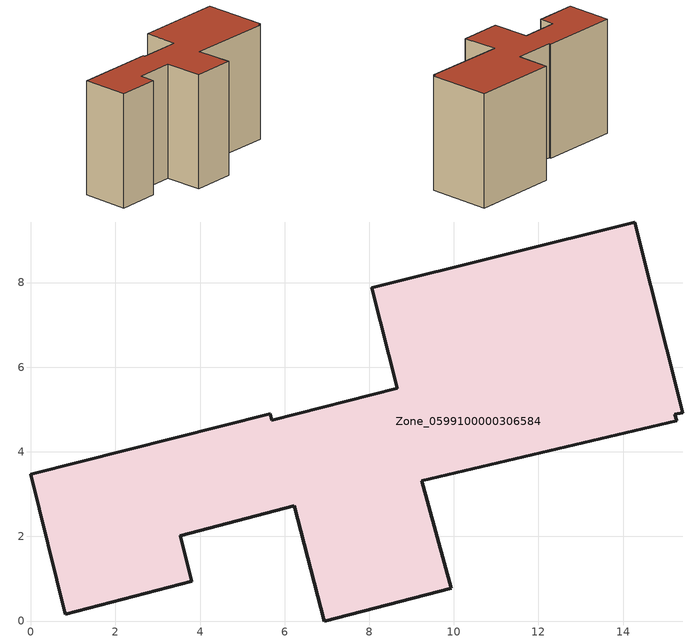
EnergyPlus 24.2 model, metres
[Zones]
Zone_0599100000306584
 floor ground (C_G): 8.66,5.5 8.06,7.88 14.28,9.43 15.41,4.92 15.23,4.88 15.26,4.74 9.24,3.31 9.94,0.78 6.94,0 6.23,2.72 3.53,2.02 3.81,0.94 0.82,0.16 0,3.47 5.66,4.9 5.7,4.75 z0
 wall outside (C_F): 0.82,0.16 3.81,0.94 3.53,2.02 6.23,2.72 6.94,0 9.94,0.78 9.24,3.31 15.26,4.74 15.23,4.88 15.41,4.92 14.28,9.43 8.06,7.88 8.66,5.5 5.7,4.75 5.66,4.9 0,3.47 0.82,0.16 z0:8.51
 roof outside (C_R): 15.41,4.92 14.28,9.43 8.06,7.88 8.66,5.5 5.7,4.75 5.66,4.9 0,3.47 0.82,0.16 3.81,0.94 3.53,2.02 6.23,2.72 6.94,0 9.94,0.78 9.24,3.31 15.26,4.74 15.23,4.88 z8.51
[BUILDING]
Pand.0599100000306584: North Axis=0; Terrain=City; Loads Convergence Tolerance Value=0.04; Temperature Convergence Tolerance Value=0.4; Solar Distribution=FullExterior; Maximum Number of Warmup Days=25; Minimum Number of Warmup Days=1
[Site:Location]
Rotterdam.The.Hague.AP_ZH_NLD Design_Conditions: Latitude=51.96; Longitude=4.45; Time Zone=1; Elevation=-4.5
[SITE:GROUNDTEMPERATURE:BUILDINGSURFACE]
18, 18, 18, 18, 18, 18, 18, 18, 18, 18, 18, 18
[MATERIAL] Thermal Absorptance=0.9; Solar Absorptance=0.7; Visible Absorptance=0.7
Name | Roughness | Thickness | Conductivity | Density | Specific Heat
G.TI.1965-1974 | MediumSmooth | 0.15 | 0.882353 | 540 | 1210
F.TI.1965-1974 | Rough | 0.3 | 0.697674 | 1920 | 840
R.TI.1965-1974 | MediumRough | 0.2 | 0.232558 | 1500 | 1000
[CONSTRUCTION]
C_G: G.TI.1965-1974
C_F: F.TI.1965-1974
C_R: R.TI.1965-1974
[ZONE]
Zone_0599100000306584: Type=1; Multiplier=1; Ceiling Height=Autocalculate; Volume=Autocalculate; Floor Area=autocalculate; Part of Total Floor Area=Yes
[ZONEINFILTRATION:DESIGNFLOWRATE]
Infil_Zone_0599100000306584: Zone or ZoneList or Space or SpaceList=Zone_0599100000306584; Schedule=AlwaysOn; Design Flow Rate Calculation Method=Flow/Area; Flow Rate per Floor Area=0.003; Constant Term Coefficient=1; Temperature Term Coefficient=0; Velocity Term Coefficient=0; Velocity Squared Term Coefficient=0
[HVACTEMPLATE:ZONE:IDEALLOADSAIRSYSTEM]
Zone_0599100000306584: Maximum Heating Supply Air Temperature=50; Minimum Cooling Supply Air Temperature=13; Maximum Heating Supply Air Humidity Ratio=0.0156; Minimum Cooling Supply Air Humidity Ratio=0.0077; Heating Limit=NoLimit; Cooling Limit=NoLimit; Dehumidification Control Type=ConstantSensibleHeatRatio; Cooling Sensible Heat Ratio=0.7; Dehumidification Setpoint=60; Humidification Control Type=None; Humidification Setpoint=30; Outdoor Air Method=None; Outdoor Air Flow Rate per Person=0.00944; Outdoor Air Flow Rate per Zone Floor Area=0; Outdoor Air Flow Rate per Zone=0; Demand Controlled Ventilation Type=None; Outdoor Air Economizer Type=NoEconomizer; Heat Recovery Type=None; Sensible Heat Recovery Effectiveness=0.7; Latent Heat Recovery Effectiveness=0.65
[ZONECONTROL:THERMOSTAT]
ThermostatControl_Zone_0599100000306584: Zone or ZoneList=Zone_0599100000306584; Control Type Schedule=DualSetpointControlType; Control 1=Thermostat_Zone_0599100000306584; Temperature Difference Between Cutout And Setpoint=0
[THERMOSTATSETPOINT:DUALSETPOINT]
Thermostat_Zone_0599100000306584: Heating Setpoint Temperature Schedule=HeatingSetpoint_Zone_0599100000306584; Cooling Setpoint Temperature Schedule=CoolingSetpoint_Zone_0599100000306584
[SCHEDULE:COMPACT]
HeatingSetpoint_Zone_0599100000306584: Through: 12/31, For: AllDays, Until: 24:00, 21
CoolingSetpoint_Zone_0599100000306584: Through: 12/31, For: AllDays, Until: 24:00, 24
DualSetpointControlType: Through: 12/31, For: AllDays, Until: 24:00, 4
AlwaysOn: Through: 12/31, For: AllDays, Until: 24:00, 1
